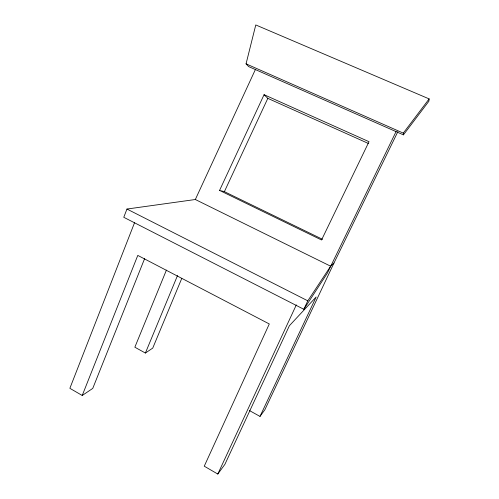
<?xml version="1.0" encoding="UTF-8"?>
<svg xmlns="http://www.w3.org/2000/svg" width="499" height="499" viewBox="0 0 499 499"><rect width="100%" height="100%" fill="white"/><g stroke="black" fill="none" stroke-linecap="round" stroke-linejoin="round"><path stroke-width="0.75" d="M429.14 98.902L428.872 101.235L403.435 134.867L248.664 66.598L246.057 63.847L255.769 24.95L429.14 98.902L403.279 133.114L403.435 134.867M397.865 131.661L333.987 262.992L330.637 266.204L195.334 199.513L126.958 209.044L123.771 217.296L303.841 309.293L327.388 273.103L396.063 131.611M134.655 222.442L69.86 388.316L82.229 395.482L92.752 388.409L144.654 258.532M82.229 395.482L137.786 255.401L269.292 323.963L204.253 466.197L217.801 474.05L224.874 464.388L289.376 325.741L316.16 296.98L259.998 416.409L249.294 410.49M166.429 270.084L134.849 347.21L145.39 353.043L152.738 348.102L181.786 278.367M145.39 353.043L177.507 275.554M195.334 199.513L255.376 69.561M217.801 474.05L296.325 304.883M219.566 190.418L264.071 94.691L369.011 141.704L321.543 239.982L219.566 190.418L224.382 191.647L322.491 239.295M224.382 191.647L267.826 98.359L264.071 94.691M303.841 309.293L307.796 300.828L330.637 266.204M333.987 262.992L264.863 409.76L259.998 416.409M246.057 63.847L403.279 133.114M267.826 98.359L368.73 143.625M126.958 209.044L307.796 300.828"/></g></svg>
